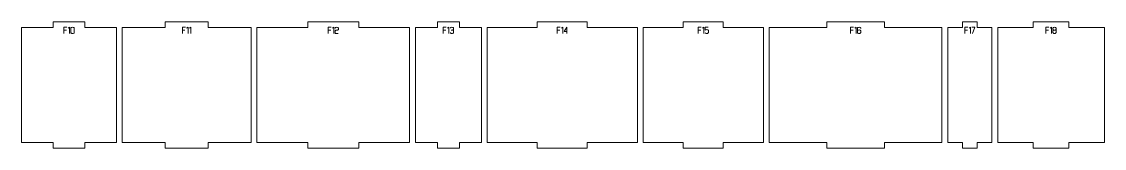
# Model space of a CAD drawing. Header units: centimetres. Extents: x -249 to 275, y -506 to 461.
# Drawn here: x -156.5 to -100, y -1 to 5.6 of the extents above; entities that cross this region are included whole.
import ezdxf

# ---------------------------------------------------------------- set-up
doc = ezdxf.new("R2010")
doc.units = ezdxf.units.CM
doc.header["$MEASUREMENT"] = 0
doc.layers.add('Capa 1', color=7, linetype='Continuous')

msp = doc.modelspace()

# ---------------------------------------------------------------- linework, layer by layer
at = {"layer": 'Capa 1', "color": 240, "lineweight": 9}
for points in [[(-156.47516, 5.28157), (-156.47516, 5.28157), (-156.47516, -0.71843), (-156.47516, -0.71843), (-156.47516, -0.71843), (-154.82609, -0.71843), (-154.82609, -0.71843), (-154.82609, -0.71843), (-154.82609, -1.01843), (-154.82609, -1.01843), (-154.82609, -1.01843), (-153.17703, -1.01843), (-153.17703, -1.01843), (-153.17703, -1.01843), (-153.17703, -0.71843), (-153.17703, -0.71843), (-153.17703, -0.71843), (-151.52796, -0.71843), (-151.52796, -0.71843), (-151.52796, -0.71843), (-151.52796, 5.28157), (-151.52796, 5.28157), (-151.52796, 5.28157), (-153.17703, 5.28157), (-153.17703, 5.28157), (-153.17703, 5.28157), (-153.17703, 5.58157), (-153.17703, 5.58157), (-153.17703, 5.58157), (-154.82609, 5.58157), (-154.82609, 5.58157), (-154.82609, 5.58157), (-154.82609, 5.28157), (-154.82609, 5.28157), (-154.82609, 5.28157), (-156.47516, 5.28157), (-156.47516, 5.28157)], [(-151.22796, 5.28157), (-151.22796, 5.28157), (-151.22796, -0.71843), (-151.22796, -0.71843), (-151.22796, -0.71843), (-148.98373, -0.71843), (-148.98373, -0.71843), (-148.98373, -0.71843), (-148.98373, -1.01843), (-148.98373, -1.01843), (-148.98373, -1.01843), (-146.73949, -1.01843), (-146.73949, -1.01843), (-146.73949, -1.01843), (-146.73949, -0.71843), (-146.73949, -0.71843), (-146.73949, -0.71843), (-144.49526, -0.71843), (-144.49526, -0.71843), (-144.49526, -0.71843), (-144.49526, 5.28157), (-144.49526, 5.28157), (-144.49526, 5.28157), (-146.73949, 5.28157), (-146.73949, 5.28157), (-146.73949, 5.28157), (-146.73949, 5.58157), (-146.73949, 5.58157), (-146.73949, 5.58157), (-148.98373, 5.58157), (-148.98373, 5.58157), (-148.98373, 5.58157), (-148.98373, 5.28157), (-148.98373, 5.28157), (-148.98373, 5.28157), (-151.22796, 5.28157), (-151.22796, 5.28157)], [(-144.19526, 5.28157), (-144.19526, 5.28157), (-144.19526, -0.71843), (-144.19526, -0.71843), (-144.19526, -0.71843), (-141.5366, -0.71843), (-141.5366, -0.71843), (-141.5366, -0.71843), (-141.5366, -1.01843), (-141.5366, -1.01843), (-141.5366, -1.01843), (-138.87793, -1.01843), (-138.87793, -1.01843), (-138.87793, -1.01843), (-138.87793, -0.71843), (-138.87793, -0.71843), (-138.87793, -0.71843), (-136.21927, -0.71843), (-136.21927, -0.71843), (-136.21927, -0.71843), (-136.21927, 5.28157), (-136.21927, 5.28157), (-136.21927, 5.28157), (-138.87793, 5.28157), (-138.87793, 5.28157), (-138.87793, 5.28157), (-138.87793, 5.58157), (-138.87793, 5.58157), (-138.87793, 5.58157), (-141.5366, 5.58157), (-141.5366, 5.58157), (-141.5366, 5.58157), (-141.5366, 5.28157), (-141.5366, 5.28157), (-141.5366, 5.28157), (-144.19526, 5.28157), (-144.19526, 5.28157)], [(-135.91927, 5.28157), (-135.91927, 5.28157), (-135.91927, -0.71843), (-135.91927, -0.71843), (-135.91927, -0.71843), (-134.77068, -0.71843), (-134.77068, -0.71843), (-134.77068, -0.71843), (-134.77068, -1.01843), (-134.77068, -1.01843), (-134.77068, -1.01843), (-133.62208, -1.01843), (-133.62208, -1.01843), (-133.62208, -1.01843), (-133.62208, -0.71843), (-133.62208, -0.71843), (-133.62208, -0.71843), (-132.47348, -0.71843), (-132.47348, -0.71843), (-132.47348, -0.71843), (-132.47348, 5.28157), (-132.47348, 5.28157), (-132.47348, 5.28157), (-133.62208, 5.28157), (-133.62208, 5.28157), (-133.62208, 5.28157), (-133.62208, 5.58157), (-133.62208, 5.58157), (-133.62208, 5.58157), (-134.77068, 5.58157), (-134.77068, 5.58157), (-134.77068, 5.58157), (-134.77068, 5.28157), (-134.77068, 5.28157), (-134.77068, 5.28157), (-135.91927, 5.28157), (-135.91927, 5.28157)], [(-132.17348, 5.28157), (-132.17348, 5.28157), (-132.17348, -0.71843), (-132.17348, -0.71843), (-132.17348, -0.71843), (-129.55954, -0.71843), (-129.55954, -0.71843), (-129.55954, -0.71843), (-129.55954, -1.01843), (-129.55954, -1.01843), (-129.55954, -1.01843), (-126.9456, -1.01843), (-126.9456, -1.01843), (-126.9456, -1.01843), (-126.9456, -0.71843), (-126.9456, -0.71843), (-126.9456, -0.71843), (-124.33166, -0.71843), (-124.33166, -0.71843), (-124.33166, -0.71843), (-124.33166, 5.28157), (-124.33166, 5.28157), (-124.33166, 5.28157), (-126.9456, 5.28157), (-126.9456, 5.28157), (-126.9456, 5.28157), (-126.9456, 5.58157), (-126.9456, 5.58157), (-126.9456, 5.58157), (-129.55954, 5.58157), (-129.55954, 5.58157), (-129.55954, 5.58157), (-129.55954, 5.28157), (-129.55954, 5.28157), (-129.55954, 5.28157), (-132.17348, 5.28157), (-132.17348, 5.28157)], [(-124.03166, 5.28157), (-124.03166, 5.28157), (-124.03166, -0.71843), (-124.03166, -0.71843), (-124.03166, -0.71843), (-121.93741, -0.71843), (-121.93741, -0.71843), (-121.93741, -0.71843), (-121.93741, -1.01843), (-121.93741, -1.01843), (-121.93741, -1.01843), (-119.84316, -1.01843), (-119.84316, -1.01843), (-119.84316, -1.01843), (-119.84316, -0.71843), (-119.84316, -0.71843), (-119.84316, -0.71843), (-117.7489, -0.71843), (-117.7489, -0.71843), (-117.7489, -0.71843), (-117.7489, 5.28157), (-117.7489, 5.28157), (-117.7489, 5.28157), (-119.84316, 5.28157), (-119.84316, 5.28157), (-119.84316, 5.28157), (-119.84316, 5.58157), (-119.84316, 5.58157), (-119.84316, 5.58157), (-121.93741, 5.58157), (-121.93741, 5.58157), (-121.93741, 5.58157), (-121.93741, 5.28157), (-121.93741, 5.28157), (-121.93741, 5.28157), (-124.03166, 5.28157), (-124.03166, 5.28157)], [(-117.4489, 5.28157), (-117.4489, 5.28157), (-117.4489, -0.71843), (-117.4489, -0.71843), (-117.4489, -0.71843), (-114.44177, -0.71843), (-114.44177, -0.71843), (-114.44177, -0.71843), (-114.44177, -1.01843), (-114.44177, -1.01843), (-114.44177, -1.01843), (-111.43463, -1.01843), (-111.43463, -1.01843), (-111.43463, -1.01843), (-111.43463, -0.71843), (-111.43463, -0.71843), (-111.43463, -0.71843), (-108.42749, -0.71843), (-108.42749, -0.71843), (-108.42749, -0.71843), (-108.42749, 5.28157), (-108.42749, 5.28157), (-108.42749, 5.28157), (-111.43463, 5.28157), (-111.43463, 5.28157), (-111.43463, 5.28157), (-111.43463, 5.58157), (-111.43463, 5.58157), (-111.43463, 5.58157), (-114.44177, 5.58157), (-114.44177, 5.58157), (-114.44177, 5.58157), (-114.44177, 5.28157), (-114.44177, 5.28157), (-114.44177, 5.28157), (-117.4489, 5.28157), (-117.4489, 5.28157)], [(-108.12749, 5.28157), (-108.12749, 5.28157), (-108.12749, -0.71843), (-108.12749, -0.71843), (-108.12749, -0.71843), (-107.35811, -0.71843), (-107.35811, -0.71843), (-107.35811, -0.71843), (-107.35811, -1.01843), (-107.35811, -1.01843), (-107.35811, -1.01843), (-106.58872, -1.01843), (-106.58872, -1.01843), (-106.58872, -1.01843), (-106.58872, -0.71843), (-106.58872, -0.71843), (-106.58872, -0.71843), (-105.81933, -0.71843), (-105.81933, -0.71843), (-105.81933, -0.71843), (-105.81933, 5.28157), (-105.81933, 5.28157), (-105.81933, 5.28157), (-106.58872, 5.28157), (-106.58872, 5.28157), (-106.58872, 5.28157), (-106.58872, 5.58157), (-106.58872, 5.58157), (-106.58872, 5.58157), (-107.35811, 5.58157), (-107.35811, 5.58157), (-107.35811, 5.58157), (-107.35811, 5.28157), (-107.35811, 5.28157), (-107.35811, 5.28157), (-108.12749, 5.28157), (-108.12749, 5.28157)], [(-105.51933, 5.28157), (-105.51933, 5.28157), (-105.51933, -0.71843), (-105.51933, -0.71843), (-105.51933, -0.71843), (-103.66309, -0.71843), (-103.66309, -0.71843), (-103.66309, -0.71843), (-103.66309, -1.01843), (-103.66309, -1.01843), (-103.66309, -1.01843), (-101.80686, -1.01843), (-101.80686, -1.01843), (-101.80686, -1.01843), (-101.80686, -0.71843), (-101.80686, -0.71843), (-101.80686, -0.71843), (-99.95062, -0.71843), (-99.95062, -0.71843), (-99.95062, -0.71843), (-99.95062, 5.28157), (-99.95062, 5.28157), (-99.95062, 5.28157), (-101.80686, 5.28157), (-101.80686, 5.28157), (-101.80686, 5.28157), (-101.80686, 5.58157), (-101.80686, 5.58157), (-101.80686, 5.58157), (-103.66309, 5.58157), (-103.66309, 5.58157), (-103.66309, 5.58157), (-103.66309, 5.28157), (-103.66309, 5.28157), (-103.66309, 5.28157), (-105.51933, 5.28157), (-105.51933, 5.28157)]]:
    msp.add_open_spline(points, degree=3, knots=[0, 0, 0, 0, 0.08333333, 0.08333333, 0.08333333, 0.16666667, 0.16666667, 0.16666667, 0.25, 0.25, 0.25, 0.33333333, 0.33333333, 0.33333333, 0.41666667, 0.41666667, 0.41666667, 0.5, 0.5, 0.5, 0.58333333, 0.58333333, 0.58333333, 0.66666667, 0.66666667, 0.66666667, 0.75, 0.75, 0.75, 0.83333333, 0.83333333, 0.83333333, 0.91666667, 0.91666667, 0.91666667, 1, 1, 1, 1], dxfattribs=at)
at = {"layer": 'Capa 1', "color": 114, "lineweight": 9}
for points, knots in [([(-154.26756, 4.97197), (-154.26756, 4.97197), (-154.26756, 5.28841), (-154.26756, 5.28841), (-154.26756, 5.28841), (-154.11117, 5.28841), (-154.11117, 5.28841), (-154.11117, 5.28841), (-154.26756, 5.28841), (-154.26756, 5.28841), (-154.26756, 5.28841), (-154.26756, 5.13202), (-154.26756, 5.13202), (-154.26756, 5.13202), (-154.13319, 5.13202), (-154.13319, 5.13202), (-154.13319, 5.13202), (-154.26756, 5.13202), (-154.26756, 5.13202), (-154.26756, 5.13202), (-154.26756, 4.97197), (-154.26756, 4.97197)], [0, 0, 0, 0, 0.14285714, 0.14285714, 0.14285714, 0.28571429, 0.28571429, 0.28571429, 0.42857143, 0.42857143, 0.42857143, 0.57142857, 0.57142857, 0.57142857, 0.71428571, 0.71428571, 0.71428571, 0.85714286, 0.85714286, 0.85714286, 1, 1, 1, 1]), ([(-153.9713, 5.28887), (-153.9713, 5.28887), (-154.04743, 5.23613), (-154.04743, 5.23613), (-154.04743, 5.23613), (-153.9713, 5.28887), (-153.9713, 5.28887), (-153.9713, 5.28887), (-153.9713, 4.97197), (-153.9713, 4.97197), (-153.9713, 4.97197), (-153.9713, 5.28887), (-153.9713, 5.28887)], [0, 0, 0, 0, 0.25, 0.25, 0.25, 0.5, 0.5, 0.5, 0.75, 0.75, 0.75, 1, 1, 1, 1]), ([(-153.90067, 4.99582), (-153.90067, 4.98603), (-153.8928, 4.97961), (-153.87705, 4.97656), (-153.86131, 4.9735), (-153.84166, 4.97197), (-153.81812, 4.97197), (-153.79458, 4.97197), (-153.77493, 4.9735), (-153.75919, 4.97656), (-153.74344, 4.97961), (-153.73557, 4.98603), (-153.73557, 4.99582), (-153.73557, 4.99582), (-153.73557, 5.2641), (-153.73557, 5.2641), (-153.73557, 5.27389), (-153.74344, 5.28039), (-153.75919, 5.2836), (-153.77493, 5.28681), (-153.79458, 5.28841), (-153.81812, 5.28841), (-153.84166, 5.28841), (-153.86131, 5.28681), (-153.87705, 5.2836), (-153.8928, 5.28039), (-153.90067, 5.27389), (-153.90067, 5.2641), (-153.90067, 5.2641), (-153.90067, 4.99582), (-153.90067, 4.99582)], [0, 0, 0, 0, 0.1, 0.1, 0.1, 0.2, 0.2, 0.2, 0.3, 0.3, 0.3, 0.4, 0.4, 0.4, 0.5, 0.5, 0.5, 0.6, 0.6, 0.6, 0.7, 0.7, 0.7, 0.8, 0.8, 0.8, 0.9, 0.9, 0.9, 1, 1, 1, 1]), ([(-153.73557, 4.99582), (-153.73557, 4.98603), (-153.74344, 4.97961), (-153.75919, 4.97656), (-153.77493, 4.9735), (-153.79458, 4.97197), (-153.81812, 4.97197), (-153.84166, 4.97197), (-153.86131, 4.9735), (-153.87705, 4.97656), (-153.8928, 4.97961), (-153.90067, 4.98603), (-153.90067, 4.99582), (-153.90067, 4.99582), (-153.90067, 5.2641), (-153.90067, 5.2641), (-153.90067, 5.27389), (-153.8928, 5.28039), (-153.87705, 5.2836), (-153.86131, 5.28681), (-153.84166, 5.28841), (-153.81812, 5.28841), (-153.79458, 5.28841), (-153.77493, 5.28681), (-153.75919, 5.2836), (-153.74344, 5.28039), (-153.73557, 5.27389), (-153.73557, 5.2641), (-153.73557, 5.2641), (-153.73557, 4.99582), (-153.73557, 4.99582)], [0, 0, 0, 0, 0.1, 0.1, 0.1, 0.2, 0.2, 0.2, 0.3, 0.3, 0.3, 0.4, 0.4, 0.4, 0.5, 0.5, 0.5, 0.6, 0.6, 0.6, 0.7, 0.7, 0.7, 0.8, 0.8, 0.8, 0.9, 0.9, 0.9, 1, 1, 1, 1]), ([(-148.08312, 4.97197), (-148.08312, 4.97197), (-148.08312, 5.28841), (-148.08312, 5.28841), (-148.08312, 5.28841), (-147.92673, 5.28841), (-147.92673, 5.28841), (-147.92673, 5.28841), (-148.08312, 5.28841), (-148.08312, 5.28841), (-148.08312, 5.28841), (-148.08312, 5.13202), (-148.08312, 5.13202), (-148.08312, 5.13202), (-147.94875, 5.13202), (-147.94875, 5.13202), (-147.94875, 5.13202), (-148.08312, 5.13202), (-148.08312, 5.13202), (-148.08312, 5.13202), (-148.08312, 4.97197), (-148.08312, 4.97197)], [0, 0, 0, 0, 0.14285714, 0.14285714, 0.14285714, 0.28571429, 0.28571429, 0.28571429, 0.42857143, 0.42857143, 0.42857143, 0.57142857, 0.57142857, 0.57142857, 0.71428571, 0.71428571, 0.71428571, 0.85714286, 0.85714286, 0.85714286, 1, 1, 1, 1]), ([(-147.78686, 5.28887), (-147.78686, 5.28887), (-147.86299, 5.23613), (-147.86299, 5.23613), (-147.86299, 5.23613), (-147.78686, 5.28887), (-147.78686, 5.28887), (-147.78686, 5.28887), (-147.78686, 4.97197), (-147.78686, 4.97197), (-147.78686, 4.97197), (-147.78686, 5.28887), (-147.78686, 5.28887)], [0, 0, 0, 0, 0.25, 0.25, 0.25, 0.5, 0.5, 0.5, 0.75, 0.75, 0.75, 1, 1, 1, 1]), ([(-147.6401, 5.28887), (-147.6401, 5.28887), (-147.71623, 5.23613), (-147.71623, 5.23613), (-147.71623, 5.23613), (-147.6401, 5.28887), (-147.6401, 5.28887), (-147.6401, 5.28887), (-147.6401, 4.97197), (-147.6401, 4.97197), (-147.6401, 4.97197), (-147.6401, 5.28887), (-147.6401, 5.28887)], [0, 0, 0, 0, 0.25, 0.25, 0.25, 0.5, 0.5, 0.5, 0.75, 0.75, 0.75, 1, 1, 1, 1]), ([(-140.47326, 4.97197), (-140.47326, 4.97197), (-140.47326, 5.28841), (-140.47326, 5.28841), (-140.47326, 5.28841), (-140.31687, 5.28841), (-140.31687, 5.28841), (-140.31687, 5.28841), (-140.47326, 5.28841), (-140.47326, 5.28841), (-140.47326, 5.28841), (-140.47326, 5.13202), (-140.47326, 5.13202), (-140.47326, 5.13202), (-140.33889, 5.13202), (-140.33889, 5.13202), (-140.33889, 5.13202), (-140.47326, 5.13202), (-140.47326, 5.13202), (-140.47326, 5.13202), (-140.47326, 4.97197), (-140.47326, 4.97197)], [0, 0, 0, 0, 0.14285714, 0.14285714, 0.14285714, 0.28571429, 0.28571429, 0.28571429, 0.42857143, 0.42857143, 0.42857143, 0.57142857, 0.57142857, 0.57142857, 0.71428571, 0.71428571, 0.71428571, 0.85714286, 0.85714286, 0.85714286, 1, 1, 1, 1]), ([(-140.177, 5.28887), (-140.177, 5.28887), (-140.25313, 5.23613), (-140.25313, 5.23613), (-140.25313, 5.23613), (-140.177, 5.28887), (-140.177, 5.28887), (-140.177, 5.28887), (-140.177, 4.97197), (-140.177, 4.97197), (-140.177, 4.97197), (-140.177, 5.28887), (-140.177, 5.28887)], [0, 0, 0, 0, 0.25, 0.25, 0.25, 0.5, 0.5, 0.5, 0.75, 0.75, 0.75, 1, 1, 1, 1]), ([(-140.10683, 4.97197), (-140.10683, 4.97197), (-140.10683, 5.10451), (-140.10683, 5.10451), (-140.10591, 5.11643), (-140.09506, 5.1256), (-140.07427, 5.13202), (-140.06571, 5.13264), (-140.05753, 5.13363), (-140.04973, 5.13501), (-140.04194, 5.13638), (-140.03406, 5.13783), (-140.02611, 5.13936), (-140.01144, 5.14181), (-140.0002, 5.1438), (-139.99241, 5.14532), (-139.98461, 5.14685), (-139.97704, 5.14884), (-139.9697, 5.15129), (-139.95075, 5.15832), (-139.94127, 5.16734), (-139.94127, 5.17834), (-139.94127, 5.17834), (-139.94127, 5.2531), (-139.94127, 5.2531), (-139.94127, 5.26288), (-139.94914, 5.27121), (-139.96489, 5.27809), (-139.98063, 5.28497), (-140.00028, 5.28841), (-140.02382, 5.28841), (-140.04736, 5.28841), (-140.06701, 5.28497), (-140.08275, 5.27809), (-140.0985, 5.27121), (-140.10637, 5.26288), (-140.10637, 5.2531), (-140.10637, 5.2531), (-140.10637, 5.23063), (-140.10637, 5.23063), (-140.10637, 5.23063), (-140.10637, 5.2531), (-140.10637, 5.2531), (-140.10637, 5.26288), (-140.0985, 5.27121), (-140.08275, 5.27809), (-140.06701, 5.28497), (-140.04736, 5.28841), (-140.02382, 5.28841), (-140.00028, 5.28841), (-139.98063, 5.28497), (-139.96489, 5.27809), (-139.94914, 5.27121), (-139.94127, 5.26288), (-139.94127, 5.2531), (-139.94127, 5.2531), (-139.94127, 5.17834), (-139.94127, 5.17834), (-139.94127, 5.16734), (-139.95075, 5.15832), (-139.9697, 5.15129), (-139.97704, 5.14884), (-139.98461, 5.14685), (-139.99241, 5.14532), (-140.0002, 5.1438), (-140.01144, 5.14181), (-140.02611, 5.13936), (-140.03406, 5.13783), (-140.04194, 5.13638), (-140.04973, 5.13501), (-140.05753, 5.13363), (-140.06571, 5.13264), (-140.07427, 5.13202), (-140.09506, 5.1256), (-140.10591, 5.11643), (-140.10683, 5.10451), (-140.10683, 5.10451), (-140.10683, 4.97197), (-140.10683, 4.97197), (-140.10683, 4.97197), (-139.94998, 4.97197), (-139.94998, 4.97197), (-139.94998, 4.97197), (-140.10683, 4.97197), (-140.10683, 4.97197)], [0, 0, 0, 0, 0.03571429, 0.03571429, 0.03571429, 0.07142857, 0.07142857, 0.07142857, 0.10714286, 0.10714286, 0.10714286, 0.14285714, 0.14285714, 0.14285714, 0.17857143, 0.17857143, 0.17857143, 0.21428571, 0.21428571, 0.21428571, 0.25, 0.25, 0.25, 0.28571429, 0.28571429, 0.28571429, 0.32142857, 0.32142857, 0.32142857, 0.35714286, 0.35714286, 0.35714286, 0.39285714, 0.39285714, 0.39285714, 0.42857143, 0.42857143, 0.42857143, 0.46428571, 0.46428571, 0.46428571, 0.5, 0.5, 0.5, 0.53571429, 0.53571429, 0.53571429, 0.57142857, 0.57142857, 0.57142857, 0.60714286, 0.60714286, 0.60714286, 0.64285714, 0.64285714, 0.64285714, 0.67857143, 0.67857143, 0.67857143, 0.71428571, 0.71428571, 0.71428571, 0.75, 0.75, 0.75, 0.78571429, 0.78571429, 0.78571429, 0.82142857, 0.82142857, 0.82142857, 0.85714286, 0.85714286, 0.85714286, 0.89285714, 0.89285714, 0.89285714, 0.92857143, 0.92857143, 0.92857143, 0.96428571, 0.96428571, 0.96428571, 1, 1, 1, 1]), ([(-134.46237, 4.97197), (-134.46237, 4.97197), (-134.46237, 5.28841), (-134.46237, 5.28841), (-134.46237, 5.28841), (-134.30598, 5.28841), (-134.30598, 5.28841), (-134.30598, 5.28841), (-134.46237, 5.28841), (-134.46237, 5.28841), (-134.46237, 5.28841), (-134.46237, 5.13202), (-134.46237, 5.13202), (-134.46237, 5.13202), (-134.328, 5.13202), (-134.328, 5.13202), (-134.328, 5.13202), (-134.46237, 5.13202), (-134.46237, 5.13202), (-134.46237, 5.13202), (-134.46237, 4.97197), (-134.46237, 4.97197)], [0, 0, 0, 0, 0.14285714, 0.14285714, 0.14285714, 0.28571429, 0.28571429, 0.28571429, 0.42857143, 0.42857143, 0.42857143, 0.57142857, 0.57142857, 0.57142857, 0.71428571, 0.71428571, 0.71428571, 0.85714286, 0.85714286, 0.85714286, 1, 1, 1, 1]), ([(-134.16611, 5.28887), (-134.16611, 5.28887), (-134.24224, 5.23613), (-134.24224, 5.23613), (-134.24224, 5.23613), (-134.16611, 5.28887), (-134.16611, 5.28887), (-134.16611, 5.28887), (-134.16611, 4.97197), (-134.16611, 4.97197), (-134.16611, 4.97197), (-134.16611, 5.28887), (-134.16611, 5.28887)], [0, 0, 0, 0, 0.25, 0.25, 0.25, 0.5, 0.5, 0.5, 0.75, 0.75, 0.75, 1, 1, 1, 1]), ([(-134.01293, 4.97197), (-134.03647, 4.97197), (-134.05612, 4.97541), (-134.07186, 4.98229), (-134.08761, 4.98917), (-134.09548, 4.9975), (-134.09548, 5.00728), (-134.09548, 4.9975), (-134.08761, 4.98917), (-134.07186, 4.98229), (-134.05612, 4.97541), (-134.03647, 4.97197), (-134.01293, 4.97197), (-133.98939, 4.97197), (-133.96974, 4.97541), (-133.954, 4.98229), (-133.93825, 4.98917), (-133.93038, 4.9975), (-133.93038, 5.00728), (-133.93038, 5.00728), (-133.93038, 5.11047), (-133.93038, 5.11047), (-133.93038, 5.11873), (-133.93604, 5.12591), (-133.94735, 5.13202), (-133.95866, 5.13814), (-133.99183, 5.14227), (-134.04687, 5.14441), (-133.99214, 5.14777), (-133.95927, 5.15175), (-133.94827, 5.15633), (-133.93726, 5.16092), (-133.9313, 5.16841), (-133.93038, 5.1788), (-133.93038, 5.1788), (-133.93038, 5.2531), (-133.93038, 5.2531), (-133.93038, 5.26288), (-133.93825, 5.27121), (-133.954, 5.27809), (-133.96974, 5.28497), (-133.98939, 5.28841), (-134.01293, 5.28841), (-134.03647, 5.28841), (-134.05612, 5.28497), (-134.07186, 5.27809), (-134.08761, 5.27121), (-134.09548, 5.26288), (-134.09548, 5.2531), (-134.09548, 5.26288), (-134.08761, 5.27121), (-134.07186, 5.27809), (-134.05612, 5.28497), (-134.03647, 5.28841), (-134.01293, 5.28841), (-133.98939, 5.28841), (-133.96974, 5.28497), (-133.954, 5.27809), (-133.93825, 5.27121), (-133.93038, 5.26288), (-133.93038, 5.2531), (-133.93038, 5.2531), (-133.93038, 5.1788), (-133.93038, 5.1788), (-133.9313, 5.16841), (-133.93726, 5.16092), (-133.94827, 5.15633), (-133.95927, 5.15175), (-133.99214, 5.14777), (-134.04687, 5.14441), (-133.99183, 5.14227), (-133.95866, 5.13814), (-133.94735, 5.13202), (-133.93604, 5.12591), (-133.93038, 5.11873), (-133.93038, 5.11047), (-133.93038, 5.11047), (-133.93038, 5.00728), (-133.93038, 5.00728), (-133.93038, 4.9975), (-133.93825, 4.98917), (-133.954, 4.98229), (-133.96974, 4.97541), (-133.98939, 4.97197), (-134.01293, 4.97197)], [0, 0, 0, 0, 0.03571429, 0.03571429, 0.03571429, 0.07142857, 0.07142857, 0.07142857, 0.10714286, 0.10714286, 0.10714286, 0.14285714, 0.14285714, 0.14285714, 0.17857143, 0.17857143, 0.17857143, 0.21428571, 0.21428571, 0.21428571, 0.25, 0.25, 0.25, 0.28571429, 0.28571429, 0.28571429, 0.32142857, 0.32142857, 0.32142857, 0.35714286, 0.35714286, 0.35714286, 0.39285714, 0.39285714, 0.39285714, 0.42857143, 0.42857143, 0.42857143, 0.46428571, 0.46428571, 0.46428571, 0.5, 0.5, 0.5, 0.53571429, 0.53571429, 0.53571429, 0.57142857, 0.57142857, 0.57142857, 0.60714286, 0.60714286, 0.60714286, 0.64285714, 0.64285714, 0.64285714, 0.67857143, 0.67857143, 0.67857143, 0.71428571, 0.71428571, 0.71428571, 0.75, 0.75, 0.75, 0.78571429, 0.78571429, 0.78571429, 0.82142857, 0.82142857, 0.82142857, 0.85714286, 0.85714286, 0.85714286, 0.89285714, 0.89285714, 0.89285714, 0.92857143, 0.92857143, 0.92857143, 0.96428571, 0.96428571, 0.96428571, 1, 1, 1, 1]), ([(-128.51582, 4.97197), (-128.51582, 4.97197), (-128.51582, 5.28841), (-128.51582, 5.28841), (-128.51582, 5.28841), (-128.35943, 5.28841), (-128.35943, 5.28841), (-128.35943, 5.28841), (-128.51582, 5.28841), (-128.51582, 5.28841), (-128.51582, 5.28841), (-128.51582, 5.13202), (-128.51582, 5.13202), (-128.51582, 5.13202), (-128.38145, 5.13202), (-128.38145, 5.13202), (-128.38145, 5.13202), (-128.51582, 5.13202), (-128.51582, 5.13202), (-128.51582, 5.13202), (-128.51582, 4.97197), (-128.51582, 4.97197)], [0, 0, 0, 0, 0.14285714, 0.14285714, 0.14285714, 0.28571429, 0.28571429, 0.28571429, 0.42857143, 0.42857143, 0.42857143, 0.57142857, 0.57142857, 0.57142857, 0.71428571, 0.71428571, 0.71428571, 0.85714286, 0.85714286, 0.85714286, 1, 1, 1, 1]), ([(-128.21956, 5.28887), (-128.21956, 5.28887), (-128.29569, 5.23613), (-128.29569, 5.23613), (-128.29569, 5.23613), (-128.21956, 5.28887), (-128.21956, 5.28887), (-128.21956, 5.28887), (-128.21956, 4.97197), (-128.21956, 4.97197), (-128.21956, 4.97197), (-128.21956, 5.28887), (-128.21956, 5.28887)], [0, 0, 0, 0, 0.25, 0.25, 0.25, 0.5, 0.5, 0.5, 0.75, 0.75, 0.75, 1, 1, 1, 1]), ([(-128.01914, 5.07653), (-128.01914, 5.07653), (-128.01914, 5.28887), (-128.01914, 5.28887), (-128.01914, 5.28887), (-128.14893, 5.07653), (-128.14893, 5.07653), (-128.14893, 5.07653), (-128.01914, 5.07653), (-128.01914, 5.07653)], [0, 0, 0, 0, 0.33333333, 0.33333333, 0.33333333, 0.66666667, 0.66666667, 0.66666667, 1, 1, 1, 1]), ([(-128.01914, 5.07653), (-128.01914, 5.07653), (-128.01914, 4.97197), (-128.01914, 4.97197), (-128.01914, 4.97197), (-128.01914, 5.07653), (-128.01914, 5.07653), (-128.01914, 5.07653), (-128.14893, 5.07653), (-128.14893, 5.07653), (-128.14893, 5.07653), (-128.01914, 5.28887), (-128.01914, 5.28887), (-128.01914, 5.28887), (-128.01914, 5.07653), (-128.01914, 5.07653), (-128.01914, 5.07653), (-127.98933, 5.07653), (-127.98933, 5.07653), (-127.98933, 5.07653), (-128.01914, 5.07653), (-128.01914, 5.07653)], [0, 0, 0, 0, 0.14285714, 0.14285714, 0.14285714, 0.28571429, 0.28571429, 0.28571429, 0.42857143, 0.42857143, 0.42857143, 0.57142857, 0.57142857, 0.57142857, 0.71428571, 0.71428571, 0.71428571, 0.85714286, 0.85714286, 0.85714286, 1, 1, 1, 1]), ([(-121.15628, 4.97197), (-121.15628, 4.97197), (-121.15628, 5.28841), (-121.15628, 5.28841), (-121.15628, 5.28841), (-120.99989, 5.28841), (-120.99989, 5.28841), (-120.99989, 5.28841), (-121.15628, 5.28841), (-121.15628, 5.28841), (-121.15628, 5.28841), (-121.15628, 5.13202), (-121.15628, 5.13202), (-121.15628, 5.13202), (-121.02191, 5.13202), (-121.02191, 5.13202), (-121.02191, 5.13202), (-121.15628, 5.13202), (-121.15628, 5.13202), (-121.15628, 5.13202), (-121.15628, 4.97197), (-121.15628, 4.97197)], [0, 0, 0, 0, 0.14285714, 0.14285714, 0.14285714, 0.28571429, 0.28571429, 0.28571429, 0.42857143, 0.42857143, 0.42857143, 0.57142857, 0.57142857, 0.57142857, 0.71428571, 0.71428571, 0.71428571, 0.85714286, 0.85714286, 0.85714286, 1, 1, 1, 1]), ([(-120.86002, 5.28887), (-120.86002, 5.28887), (-120.93615, 5.23613), (-120.93615, 5.23613), (-120.93615, 5.23613), (-120.86002, 5.28887), (-120.86002, 5.28887), (-120.86002, 5.28887), (-120.86002, 4.97197), (-120.86002, 4.97197), (-120.86002, 4.97197), (-120.86002, 5.28887), (-120.86002, 5.28887)], [0, 0, 0, 0, 0.25, 0.25, 0.25, 0.5, 0.5, 0.5, 0.75, 0.75, 0.75, 1, 1, 1, 1]), ([(-120.70684, 4.97197), (-120.73038, 4.97197), (-120.75003, 4.97541), (-120.76577, 4.98229), (-120.78152, 4.98917), (-120.78939, 4.9975), (-120.78939, 5.00728), (-120.78939, 4.9975), (-120.78152, 4.98917), (-120.76577, 4.98229), (-120.75003, 4.97541), (-120.73038, 4.97197), (-120.70684, 4.97197), (-120.6833, 4.97197), (-120.66365, 4.97541), (-120.64791, 4.98229), (-120.63216, 4.98917), (-120.62429, 4.9975), (-120.62429, 5.00728), (-120.62429, 5.00728), (-120.62429, 5.13294), (-120.62429, 5.13294), (-120.62429, 5.14273), (-120.63216, 5.15106), (-120.64791, 5.15794), (-120.66365, 5.16482), (-120.6833, 5.16826), (-120.70684, 5.16826), (-120.72824, 5.16642), (-120.74475, 5.16397), (-120.75637, 5.16092), (-120.76799, 5.15786), (-120.77899, 5.14853), (-120.78939, 5.13294), (-120.78939, 5.13294), (-120.78939, 5.28841), (-120.78939, 5.28841), (-120.78939, 5.28841), (-120.62979, 5.28841), (-120.62979, 5.28841), (-120.62979, 5.28841), (-120.78939, 5.28841), (-120.78939, 5.28841), (-120.78939, 5.28841), (-120.78939, 5.13294), (-120.78939, 5.13294), (-120.77899, 5.14853), (-120.76799, 5.15786), (-120.75637, 5.16092), (-120.74475, 5.16397), (-120.72824, 5.16642), (-120.70684, 5.16826), (-120.6833, 5.16826), (-120.66365, 5.16482), (-120.64791, 5.15794), (-120.63216, 5.15106), (-120.62429, 5.14273), (-120.62429, 5.13294), (-120.62429, 5.13294), (-120.62429, 5.00728), (-120.62429, 5.00728), (-120.62429, 4.9975), (-120.63216, 4.98917), (-120.64791, 4.98229), (-120.66365, 4.97541), (-120.6833, 4.97197), (-120.70684, 4.97197)], [0, 0, 0, 0, 0.04545455, 0.04545455, 0.04545455, 0.09090909, 0.09090909, 0.09090909, 0.13636364, 0.13636364, 0.13636364, 0.18181818, 0.18181818, 0.18181818, 0.22727273, 0.22727273, 0.22727273, 0.27272727, 0.27272727, 0.27272727, 0.31818182, 0.31818182, 0.31818182, 0.36363636, 0.36363636, 0.36363636, 0.40909091, 0.40909091, 0.40909091, 0.45454545, 0.45454545, 0.45454545, 0.5, 0.5, 0.5, 0.54545455, 0.54545455, 0.54545455, 0.59090909, 0.59090909, 0.59090909, 0.63636364, 0.63636364, 0.63636364, 0.68181818, 0.68181818, 0.68181818, 0.72727273, 0.72727273, 0.72727273, 0.77272727, 0.77272727, 0.77272727, 0.81818182, 0.81818182, 0.81818182, 0.86363636, 0.86363636, 0.86363636, 0.90909091, 0.90909091, 0.90909091, 0.95454545, 0.95454545, 0.95454545, 1, 1, 1, 1]), ([(-113.20419, 4.97197), (-113.20419, 4.97197), (-113.20419, 5.28841), (-113.20419, 5.28841), (-113.20419, 5.28841), (-113.0478, 5.28841), (-113.0478, 5.28841), (-113.0478, 5.28841), (-113.20419, 5.28841), (-113.20419, 5.28841), (-113.20419, 5.28841), (-113.20419, 5.13202), (-113.20419, 5.13202), (-113.20419, 5.13202), (-113.06982, 5.13202), (-113.06982, 5.13202), (-113.06982, 5.13202), (-113.20419, 5.13202), (-113.20419, 5.13202), (-113.20419, 5.13202), (-113.20419, 4.97197), (-113.20419, 4.97197)], [0, 0, 0, 0, 0.14285714, 0.14285714, 0.14285714, 0.28571429, 0.28571429, 0.28571429, 0.42857143, 0.42857143, 0.42857143, 0.57142857, 0.57142857, 0.57142857, 0.71428571, 0.71428571, 0.71428571, 0.85714286, 0.85714286, 0.85714286, 1, 1, 1, 1]), ([(-112.90793, 5.28887), (-112.90793, 5.28887), (-112.98406, 5.23613), (-112.98406, 5.23613), (-112.98406, 5.23613), (-112.90793, 5.28887), (-112.90793, 5.28887), (-112.90793, 5.28887), (-112.90793, 4.97197), (-112.90793, 4.97197), (-112.90793, 4.97197), (-112.90793, 5.28887), (-112.90793, 5.28887)], [0, 0, 0, 0, 0.25, 0.25, 0.25, 0.5, 0.5, 0.5, 0.75, 0.75, 0.75, 1, 1, 1, 1]), ([(-112.75475, 4.97197), (-112.77829, 4.97197), (-112.79794, 4.97541), (-112.81368, 4.98229), (-112.82943, 4.98917), (-112.8373, 4.9975), (-112.8373, 5.00728), (-112.8373, 5.00728), (-112.8373, 5.11414), (-112.8373, 5.11414), (-112.8373, 5.11414), (-112.8373, 5.2531), (-112.8373, 5.2531), (-112.8373, 5.26288), (-112.82943, 5.27121), (-112.81368, 5.27809), (-112.79794, 5.28497), (-112.77829, 5.28841), (-112.75475, 5.28841), (-112.73121, 5.28841), (-112.71156, 5.28497), (-112.69582, 5.27809), (-112.68007, 5.27121), (-112.6722, 5.26288), (-112.6722, 5.2531), (-112.6722, 5.2531), (-112.6722, 5.22742), (-112.6722, 5.22742), (-112.6722, 5.22742), (-112.6722, 5.2531), (-112.6722, 5.2531), (-112.6722, 5.26288), (-112.68007, 5.27121), (-112.69582, 5.27809), (-112.71156, 5.28497), (-112.73121, 5.28841), (-112.75475, 5.28841), (-112.77829, 5.28841), (-112.79794, 5.28497), (-112.81368, 5.27809), (-112.82943, 5.27121), (-112.8373, 5.26288), (-112.8373, 5.2531), (-112.8373, 5.2531), (-112.8373, 5.11414), (-112.8373, 5.11414), (-112.8373, 5.12331), (-112.82775, 5.13149), (-112.80864, 5.13867), (-112.78953, 5.14586), (-112.77157, 5.14945), (-112.75475, 5.14945), (-112.73121, 5.14945), (-112.71156, 5.14601), (-112.69582, 5.13913), (-112.68007, 5.13225), (-112.6722, 5.12392), (-112.6722, 5.11414), (-112.6722, 5.11414), (-112.6722, 5.00728), (-112.6722, 5.00728), (-112.6722, 4.9975), (-112.68007, 4.98917), (-112.69582, 4.98229), (-112.71156, 4.97541), (-112.73121, 4.97197), (-112.75475, 4.97197)], [0, 0, 0, 0, 0.04545455, 0.04545455, 0.04545455, 0.09090909, 0.09090909, 0.09090909, 0.13636364, 0.13636364, 0.13636364, 0.18181818, 0.18181818, 0.18181818, 0.22727273, 0.22727273, 0.22727273, 0.27272727, 0.27272727, 0.27272727, 0.31818182, 0.31818182, 0.31818182, 0.36363636, 0.36363636, 0.36363636, 0.40909091, 0.40909091, 0.40909091, 0.45454545, 0.45454545, 0.45454545, 0.5, 0.5, 0.5, 0.54545455, 0.54545455, 0.54545455, 0.59090909, 0.59090909, 0.59090909, 0.63636364, 0.63636364, 0.63636364, 0.68181818, 0.68181818, 0.68181818, 0.72727273, 0.72727273, 0.72727273, 0.77272727, 0.77272727, 0.77272727, 0.81818182, 0.81818182, 0.81818182, 0.86363636, 0.86363636, 0.86363636, 0.90909091, 0.90909091, 0.90909091, 0.95454545, 0.95454545, 0.95454545, 1, 1, 1, 1]), ([(-112.8373, 5.00728), (-112.8373, 4.9975), (-112.82943, 4.98917), (-112.81368, 4.98229), (-112.79794, 4.97541), (-112.77829, 4.97197), (-112.75475, 4.97197), (-112.73121, 4.97197), (-112.71156, 4.97541), (-112.69582, 4.98229), (-112.68007, 4.98917), (-112.6722, 4.9975), (-112.6722, 5.00728), (-112.6722, 5.00728), (-112.6722, 5.11414), (-112.6722, 5.11414), (-112.6722, 5.12392), (-112.68007, 5.13225), (-112.69582, 5.13913), (-112.71156, 5.14601), (-112.73121, 5.14945), (-112.75475, 5.14945), (-112.77157, 5.14945), (-112.78953, 5.14586), (-112.80864, 5.13867), (-112.82775, 5.13149), (-112.8373, 5.12331), (-112.8373, 5.11414), (-112.8373, 5.11414), (-112.8373, 5.00728), (-112.8373, 5.00728)], [0, 0, 0, 0, 0.1, 0.1, 0.1, 0.2, 0.2, 0.2, 0.3, 0.3, 0.3, 0.4, 0.4, 0.4, 0.5, 0.5, 0.5, 0.6, 0.6, 0.6, 0.7, 0.7, 0.7, 0.8, 0.8, 0.8, 0.9, 0.9, 0.9, 1, 1, 1, 1]), ([(-107.23666, 4.97197), (-107.23666, 4.97197), (-107.23666, 5.28841), (-107.23666, 5.28841), (-107.23666, 5.28841), (-107.08027, 5.28841), (-107.08027, 5.28841), (-107.08027, 5.28841), (-107.23666, 5.28841), (-107.23666, 5.28841), (-107.23666, 5.28841), (-107.23666, 5.13202), (-107.23666, 5.13202), (-107.23666, 5.13202), (-107.10229, 5.13202), (-107.10229, 5.13202), (-107.10229, 5.13202), (-107.23666, 5.13202), (-107.23666, 5.13202), (-107.23666, 5.13202), (-107.23666, 4.97197), (-107.23666, 4.97197)], [0, 0, 0, 0, 0.14285714, 0.14285714, 0.14285714, 0.28571429, 0.28571429, 0.28571429, 0.42857143, 0.42857143, 0.42857143, 0.57142857, 0.57142857, 0.57142857, 0.71428571, 0.71428571, 0.71428571, 0.85714286, 0.85714286, 0.85714286, 1, 1, 1, 1]), ([(-106.9404, 5.28887), (-106.9404, 5.28887), (-107.01653, 5.23613), (-107.01653, 5.23613), (-107.01653, 5.23613), (-106.9404, 5.28887), (-106.9404, 5.28887), (-106.9404, 5.28887), (-106.9404, 4.97197), (-106.9404, 4.97197), (-106.9404, 4.97197), (-106.9404, 5.28887), (-106.9404, 5.28887)], [0, 0, 0, 0, 0.25, 0.25, 0.25, 0.5, 0.5, 0.5, 0.75, 0.75, 0.75, 1, 1, 1, 1]), ([(-106.83125, 4.97197), (-106.83125, 4.97197), (-106.71017, 5.28841), (-106.71017, 5.28841), (-106.71017, 5.28841), (-106.86977, 5.28841), (-106.86977, 5.28841), (-106.86977, 5.28841), (-106.71017, 5.28841), (-106.71017, 5.28841), (-106.71017, 5.28841), (-106.83125, 4.97197), (-106.83125, 4.97197)], [0, 0, 0, 0, 0.25, 0.25, 0.25, 0.5, 0.5, 0.5, 0.75, 0.75, 0.75, 1, 1, 1, 1]), ([(-103.00097, 4.97197), (-103.00097, 4.97197), (-103.00097, 5.28841), (-103.00097, 5.28841), (-103.00097, 5.28841), (-102.84458, 5.28841), (-102.84458, 5.28841), (-102.84458, 5.28841), (-103.00097, 5.28841), (-103.00097, 5.28841), (-103.00097, 5.28841), (-103.00097, 5.13202), (-103.00097, 5.13202), (-103.00097, 5.13202), (-102.8666, 5.13202), (-102.8666, 5.13202), (-102.8666, 5.13202), (-103.00097, 5.13202), (-103.00097, 5.13202), (-103.00097, 5.13202), (-103.00097, 4.97197), (-103.00097, 4.97197)], [0, 0, 0, 0, 0.14285714, 0.14285714, 0.14285714, 0.28571429, 0.28571429, 0.28571429, 0.42857143, 0.42857143, 0.42857143, 0.57142857, 0.57142857, 0.57142857, 0.71428571, 0.71428571, 0.71428571, 0.85714286, 0.85714286, 0.85714286, 1, 1, 1, 1]), ([(-102.70471, 5.28887), (-102.70471, 5.28887), (-102.78084, 5.23613), (-102.78084, 5.23613), (-102.78084, 5.23613), (-102.70471, 5.28887), (-102.70471, 5.28887), (-102.70471, 5.28887), (-102.70471, 4.97197), (-102.70471, 4.97197), (-102.70471, 4.97197), (-102.70471, 5.28887), (-102.70471, 5.28887)], [0, 0, 0, 0, 0.25, 0.25, 0.25, 0.5, 0.5, 0.5, 0.75, 0.75, 0.75, 1, 1, 1, 1]), ([(-102.63408, 5.1788), (-102.63408, 5.17085), (-102.62842, 5.16367), (-102.61711, 5.15725), (-102.6058, 5.15083), (-102.58394, 5.14655), (-102.55153, 5.14441), (-102.51912, 5.14655), (-102.49726, 5.15083), (-102.48595, 5.15725), (-102.47464, 5.16367), (-102.46898, 5.17085), (-102.46898, 5.1788), (-102.46898, 5.1788), (-102.46898, 5.2531), (-102.46898, 5.2531), (-102.46898, 5.26288), (-102.47685, 5.27121), (-102.4926, 5.27809), (-102.50834, 5.28497), (-102.52799, 5.28841), (-102.55153, 5.28841), (-102.57507, 5.28841), (-102.59472, 5.28497), (-102.61046, 5.27809), (-102.62621, 5.27121), (-102.63408, 5.26288), (-102.63408, 5.2531), (-102.63408, 5.2531), (-102.63408, 5.1788), (-102.63408, 5.1788)], [0, 0, 0, 0, 0.1, 0.1, 0.1, 0.2, 0.2, 0.2, 0.3, 0.3, 0.3, 0.4, 0.4, 0.4, 0.5, 0.5, 0.5, 0.6, 0.6, 0.6, 0.7, 0.7, 0.7, 0.8, 0.8, 0.8, 0.9, 0.9, 0.9, 1, 1, 1, 1]), ([(-102.55153, 4.97197), (-102.57507, 4.97197), (-102.59472, 4.97541), (-102.61046, 4.98229), (-102.62621, 4.98917), (-102.63408, 4.9975), (-102.63408, 5.00728), (-102.63408, 5.00728), (-102.63408, 5.11047), (-102.63408, 5.11047), (-102.63408, 5.11873), (-102.62842, 5.12591), (-102.61711, 5.13202), (-102.6058, 5.13814), (-102.58394, 5.14227), (-102.55153, 5.14441), (-102.58394, 5.14655), (-102.6058, 5.15083), (-102.61711, 5.15725), (-102.62842, 5.16367), (-102.63408, 5.17085), (-102.63408, 5.1788), (-102.63408, 5.1788), (-102.63408, 5.2531), (-102.63408, 5.2531), (-102.63408, 5.26288), (-102.62621, 5.27121), (-102.61046, 5.27809), (-102.59472, 5.28497), (-102.57507, 5.28841), (-102.55153, 5.28841), (-102.52799, 5.28841), (-102.50834, 5.28497), (-102.4926, 5.27809), (-102.47685, 5.27121), (-102.46898, 5.26288), (-102.46898, 5.2531), (-102.46898, 5.2531), (-102.46898, 5.1788), (-102.46898, 5.1788), (-102.46898, 5.17085), (-102.47464, 5.16367), (-102.48595, 5.15725), (-102.49726, 5.15083), (-102.51912, 5.14655), (-102.55153, 5.14441), (-102.51912, 5.14227), (-102.49726, 5.13814), (-102.48595, 5.13202), (-102.47464, 5.12591), (-102.46898, 5.11873), (-102.46898, 5.11047), (-102.46898, 5.11047), (-102.46898, 5.00728), (-102.46898, 5.00728), (-102.46898, 4.9975), (-102.47685, 4.98917), (-102.4926, 4.98229), (-102.50834, 4.97541), (-102.52799, 4.97197), (-102.55153, 4.97197)], [0, 0, 0, 0, 0.05, 0.05, 0.05, 0.1, 0.1, 0.1, 0.15, 0.15, 0.15, 0.2, 0.2, 0.2, 0.25, 0.25, 0.25, 0.3, 0.3, 0.3, 0.35, 0.35, 0.35, 0.4, 0.4, 0.4, 0.45, 0.45, 0.45, 0.5, 0.5, 0.5, 0.55, 0.55, 0.55, 0.6, 0.6, 0.6, 0.65, 0.65, 0.65, 0.7, 0.7, 0.7, 0.75, 0.75, 0.75, 0.8, 0.8, 0.8, 0.85, 0.85, 0.85, 0.9, 0.9, 0.9, 0.95, 0.95, 0.95, 1, 1, 1, 1]), ([(-102.63408, 5.00728), (-102.63408, 4.9975), (-102.62621, 4.98917), (-102.61046, 4.98229), (-102.59472, 4.97541), (-102.57507, 4.97197), (-102.55153, 4.97197), (-102.52799, 4.97197), (-102.50834, 4.97541), (-102.4926, 4.98229), (-102.47685, 4.98917), (-102.46898, 4.9975), (-102.46898, 5.00728), (-102.46898, 5.00728), (-102.46898, 5.11047), (-102.46898, 5.11047), (-102.46898, 5.11873), (-102.47464, 5.12591), (-102.48595, 5.13202), (-102.49726, 5.13814), (-102.51912, 5.14227), (-102.55153, 5.14441), (-102.58394, 5.14227), (-102.6058, 5.13814), (-102.61711, 5.13202), (-102.62842, 5.12591), (-102.63408, 5.11873), (-102.63408, 5.11047), (-102.63408, 5.11047), (-102.63408, 5.00728), (-102.63408, 5.00728)], [0, 0, 0, 0, 0.1, 0.1, 0.1, 0.2, 0.2, 0.2, 0.3, 0.3, 0.3, 0.4, 0.4, 0.4, 0.5, 0.5, 0.5, 0.6, 0.6, 0.6, 0.7, 0.7, 0.7, 0.8, 0.8, 0.8, 0.9, 0.9, 0.9, 1, 1, 1, 1])]:
    msp.add_open_spline(points, degree=3, knots=knots, dxfattribs=at)

doc.saveas('drawing.dxf')
